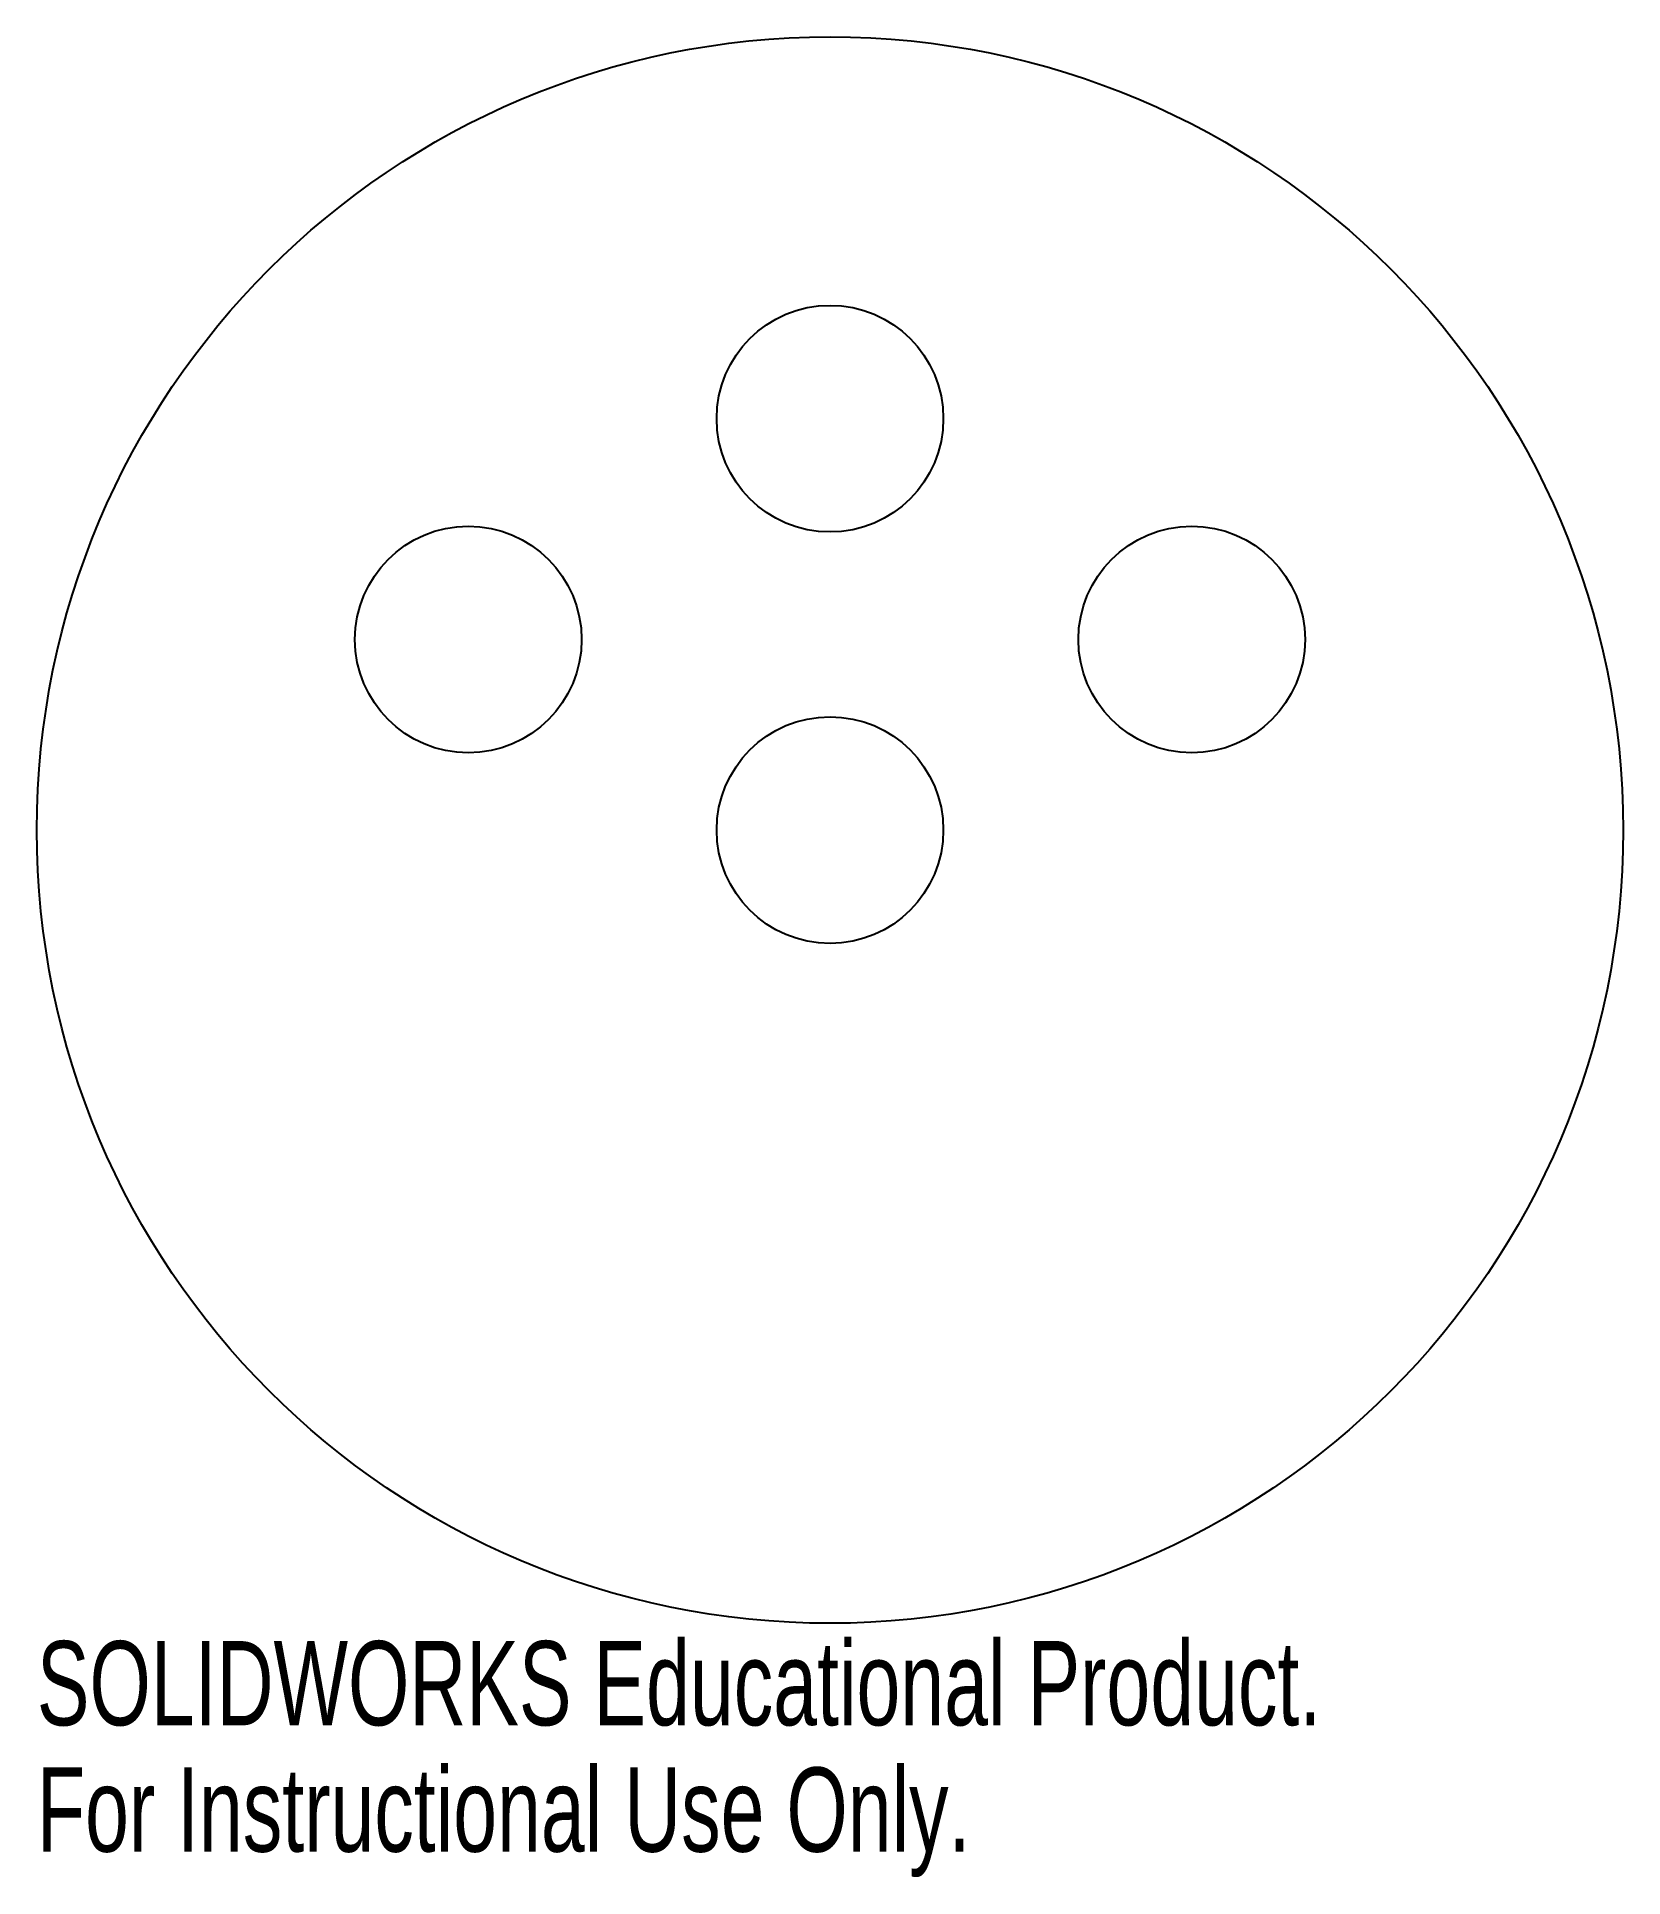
# Model space of a CAD drawing. Header units: millimetres. Extents: x -46 to 46, y -60 to 46.
import ezdxf

# ---------------------------------------------------------------- set-up
doc = ezdxf.new("R2010")
doc.units = ezdxf.units.MM
doc.styles.add('SLDTEXTSTYLE0', font='TXT', dxfattribs={"width": 0.7})

msp = doc.modelspace()

# ---------------------------------------------------------------- linework, layer by layer
at = {"color": 7, "linetype": 'Continuous', "lineweight": 25}
for centre, radius in [((0, 0), 45.5), ((0, 23.6), 6.5), ((-20.75, 10.93), 6.5), ((20.75, 10.93), 6.5), ((0, 0), 6.5)]:
    msp.add_circle(centre, radius, dxfattribs=at)

# ---------------------------------------------------------------- texts
at = {"color": 7, "linetype": 'Continuous', "char_height": 4.8336, "attachment_point": 1, "style": 'SLDTEXTSTYLE0'}
for s, insert in [('SOLIDWORKS Educational Product.', (-45.5, -46.52)), ('For Instructional Use Only.', (-45.5, -53.77))]:
    msp.add_mtext(s, dxfattribs=dict(at, insert=insert))

doc.saveas('drawing.dxf')
